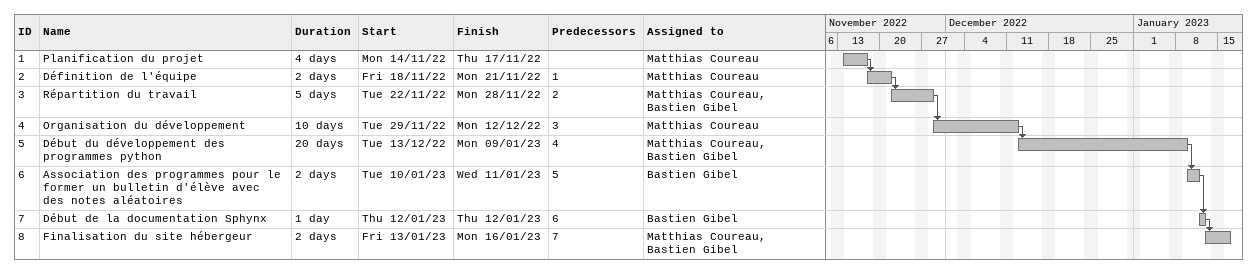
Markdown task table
| ID | Task | Duration | Start | Finish | Predecessors | Resources |
|---|---|---|---|---|---|---|
| 1 | Planification du projet | 4d | 2022-11-14 | 2022-11-17 |  | Matthias Coureau |
| 2 | Définition de l'équipe | 2d | 2022-11-18 | 2022-11-21 | 1 | Matthias Coureau |
| 3 | Répartition du travail | 5d | 2022-11-22 | 2022-11-28 | 2 | Matthias Coureau, Bastien Gibel |
| 4 | Organisation du développement | 10d | 2022-11-29 | 2022-12-12 | 3 | Matthias Coureau |
| 5 | Début du développement des programmes python | 20d | 2022-12-13 | 2023-01-09 | 4 | Matthias Coureau, Bastien Gibel |
| 6 | Association des programmes pour le former un bulletin d'élève avec des notes aléatoires | 2d | 2023-01-10 | 2023-01-11 | 5 | Bastien Gibel |
| 7 | Début de la documentation Sphynx | 1d | 2023-01-12 | 2023-01-12 | 6 | Bastien Gibel |
| 8 | Finalisation du site hébergeur | 2d | 2023-01-13 | 2023-01-16 | 7 | Matthias Coureau, Bastien Gibel |
